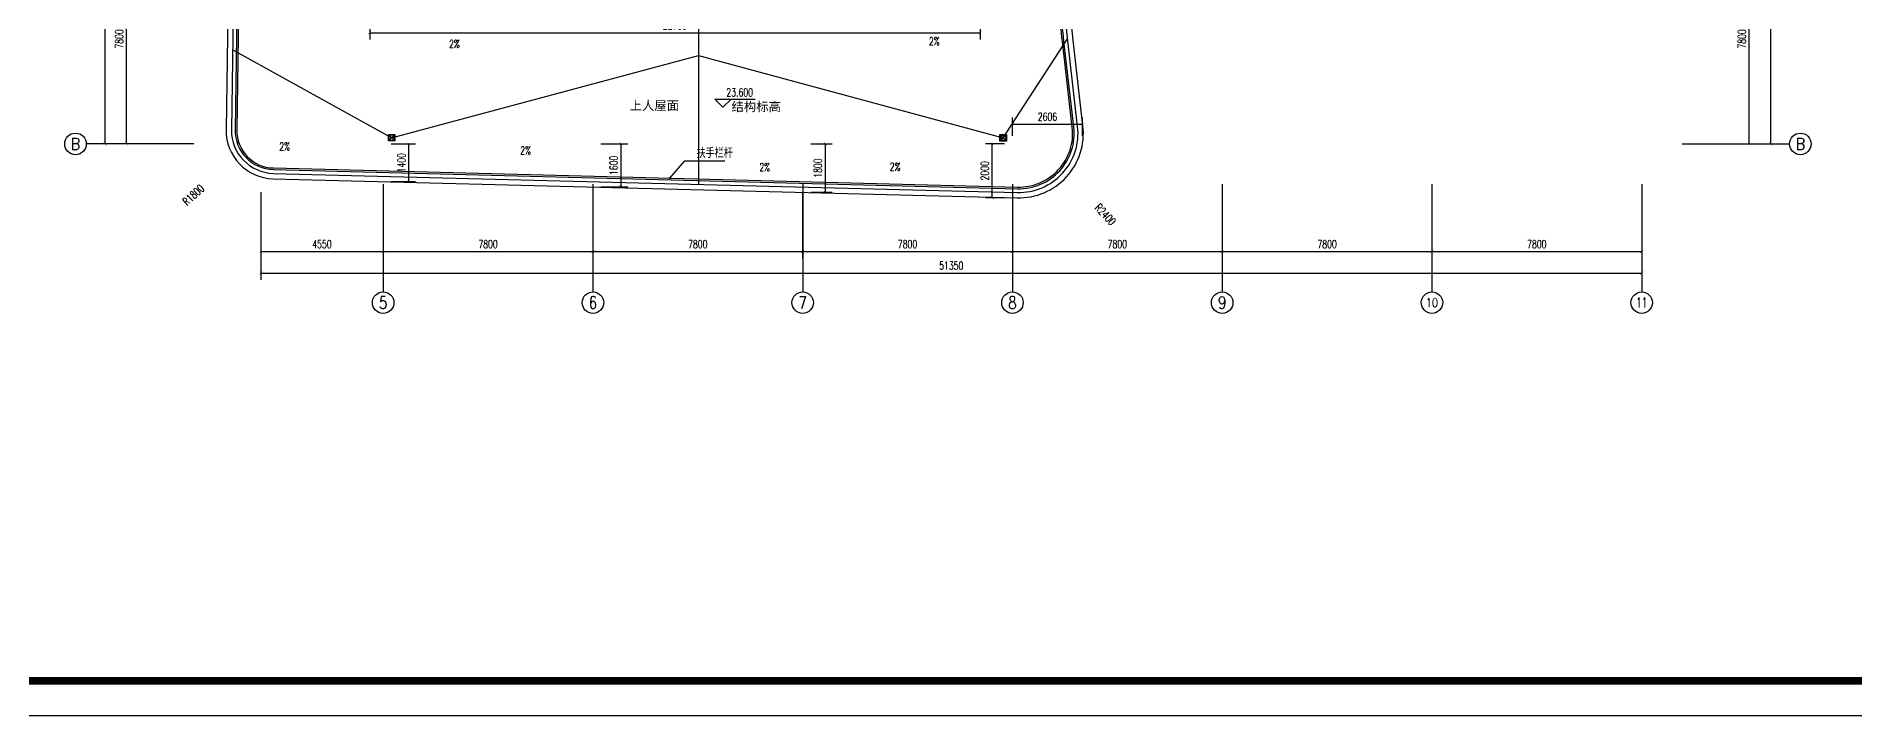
# Model space of a CAD drawing. Header units: millimetres. Extents: x 2680932 to 6187768, y 127588 to 383208.
# Drawn here: x 2718842 to 2786455, y 127588 to 152841 of the extents above; entities that cross this region are included whole.
import ezdxf
from ezdxf.enums import TextEntityAlignment as Align

# ---------------------------------------------------------------- set-up
doc = ezdxf.new("R2010")
doc.units = ezdxf.units.MM
doc.header["$LTSCALE"] = 20
for name, color, linetype in [('AXIS', 3, 'Continuous'), ('AXIS_TEXT', 7, 'Continuous'), ('DIM_ELEV', 3, 'Continuous'), ('DIM_LEAD', 3, 'Continuous'), ('DIM_SYMB', 3, 'Continuous'), ('LAYER1', 6, 'Continuous'), ('PUB_DIM', 3, 'Continuous'), ('PUB_TEXT', 41, 'Continuous'), ('屋面排水', 210, 'Continuous'), ('标注', 6, 'Continuous'), ('装饰一', 201, 'Continuous'), ('阳台栏杆', 149, 'Continuous')]:
    doc.layers.add(name, color=color, linetype=linetype)
doc.styles.add('_TCH_AXIS', font='COMPLEX', dxfattribs={"bigfont": 'GBCBIG'})
doc.styles.add('_TCH_DIM', font='SIMPLEX', dxfattribs={"bigfont": 'GBCBIG'})
doc.styles.add('_TCH_DIM_T3', font='SIMPLEX', dxfattribs={"width": 0.705882, "bigfont": 'GBCBIG'})
doc.styles.add('COMPLEX', font='complex')
doc.styles.get("Standard").update_dxf_attribs({"font": '', "width": 0.8})
doc.styles.get('Standard').set_extended_font_data('YouYuan')
doc.dimstyles.new('_TCH_ARCH&&100', dxfattribs={"dimtxt": 297.5, "dimasz": 100, "dimexe": 250, "dimexo": 300, "dimgap": 126.25, "dimtad": 1, "dimdec": 0, "dimzin": 0, "dimdsep": 46, "dimtxsty": '_TCH_DIM_T3', "dimblk": 'ARCHTICK', "dimcen": 0.09, "dimclrt": 7, "dimazin": 2, "dimtfac": 1, "dimtdec": 0, "dimtix": 1, "dimtmove": 2, "dimatfit": 3, "dimfxl": 1, "dimtolj": 1, "dimtzin": 0, "dimarcsym": 0})

# ---------------------------------------------------------------- blocks, each defined once
blk = doc.blocks.new('234554321')
at = {"layer": 'LAYER1', "color": 5}
blk.add_lwpolyline([(2236643, 12584), (2274744, 12584), (2274744, 38851), (2236643, 38851)], close=True, dxfattribs=at)
at = {"layer": 'LAYER1', "color": 8, "const_width": 66.6}
blk.add_lwpolyline([(2274440, 12889), (2274440, 38547), (2237781, 38547), (2237781, 12889)], close=True, dxfattribs=at)
blk = doc.blocks.new('sfdhfgj')
at = {"layer": '屋面排水'}
for p, q in [((-60, 60), (60, -60)), ((-60, -60), (60, 60))]:
    blk.add_line(p, q, dxfattribs=at)
blk.add_lwpolyline([(-60, 60), (60, 60), (60, -60), (-60, -60)], close=True, dxfattribs=at)
blk.add_circle((0, 0), 50, dxfattribs=at)
blk = doc.blocks.new('_ArchTick')
at = {"color": 0, "linetype": 'ByBlock', "lineweight": -3, "const_width": 0.15}
blk.add_lwpolyline([(-0.5, -0.5), (0.5, 0.5)], dxfattribs=at)
blk = doc.blocks.new('*D168')
at = {"layer": 'Defpoints', "color": 0, "lineweight": -3, "transparency": 16777216}
for p in [(2731237, 154591), (2753937, 154591), (2753937, 152971)]:
    blk.add_point(p, dxfattribs=at)
at = {"layer": 'PUB_DIM', "color": 0, "lineweight": -2, "transparency": 16777216}
for p, q in [((2731237, 154291), (2731237, 152721)), ((2753937, 154291), (2753937, 152721)), ((2731237, 152971), (2753937, 152971))]:
    blk.add_line(p, q, dxfattribs=at)
at = {"layer": 'PUB_DIM', "color": 0, "lineweight": -2, "transparency": 16777216, "xscale": 100, "yscale": 100, "zscale": 100, "rotation": 180}
blk.add_blockref('_ArchTick', (2731237, 152971), dxfattribs=at)
at = {"layer": 'PUB_DIM', "color": 0, "lineweight": -2, "transparency": 16777216, "xscale": 100, "yscale": 100, "zscale": 100}
blk.add_blockref('_ArchTick', (2753937, 152971), dxfattribs=at)
at = {"layer": 'PUB_DIM', "color": 7, "transparency": 16777216, "insert": (2742587, 153246), "char_height": 297.5, "attachment_point": 5, "style": '_TCH_DIM_T3'}
blk.add_mtext('\\A1;22700', dxfattribs=at)
blk = doc.blocks.new('*D191')
at = {"layer": 'Defpoints', "color": 0, "lineweight": -3, "transparency": 16777216}
for p in [(2747337, 148843), (2748180, 148843), (2747337, 147043)]:
    blk.add_point(p, dxfattribs=at)
at = {"layer": 'PUB_DIM', "color": 0, "lineweight": -2, "transparency": 16777216}
for p, q in [((2747637, 148843), (2748430, 148843)), ((2748180, 147043), (2748180, 148843)), ((2747637, 147043), (2748430, 147043))]:
    blk.add_line(p, q, dxfattribs=at)
at = {"layer": 'PUB_DIM', "color": 0, "lineweight": -2, "transparency": 16777216, "xscale": 100, "yscale": 100, "zscale": 100}
for p, rotation in [((2748180, 148843), 90), ((2748180, 147043), 270)]:
    blk.add_blockref('_ArchTick', p, dxfattribs=dict(at, rotation=rotation))
at = {"layer": 'PUB_DIM', "color": 7, "transparency": 16777216, "insert": (2747905, 147943), "char_height": 297.5, "attachment_point": 5, "rotation": 90, "style": '_TCH_DIM_T3'}
blk.add_mtext('\\A1;1800', dxfattribs=at)
blk = doc.blocks.new('*D192')
at = {"layer": 'Defpoints', "color": 0, "lineweight": -3, "transparency": 16777216}
for p in [(2739537, 148843), (2740584, 148843), (2739537, 147243)]:
    blk.add_point(p, dxfattribs=at)
at = {"layer": 'PUB_DIM', "color": 0, "lineweight": -2, "transparency": 16777216}
for p, q in [((2739837, 148843), (2740834, 148843)), ((2740584, 147243), (2740584, 148843)), ((2739837, 147243), (2740834, 147243))]:
    blk.add_line(p, q, dxfattribs=at)
at = {"layer": 'PUB_DIM', "color": 0, "lineweight": -2, "transparency": 16777216, "xscale": 100, "yscale": 100, "zscale": 100}
for p, rotation in [((2740584, 148843), 90), ((2740584, 147243), 270)]:
    blk.add_blockref('_ArchTick', p, dxfattribs=dict(at, rotation=rotation))
at = {"layer": 'PUB_DIM', "color": 7, "transparency": 16777216, "insert": (2740309, 148043), "char_height": 297.5, "attachment_point": 5, "rotation": 90, "style": '_TCH_DIM_T3'}
blk.add_mtext('\\A1;1600', dxfattribs=at)
blk = doc.blocks.new('*D209')
at = {"layer": 'Defpoints', "color": 0, "lineweight": -3, "transparency": 16777216}
for p in [(2757743, 149579), (2755137, 148843), (2757743, 148843)]:
    blk.add_point(p, dxfattribs=at)
at = {"layer": 'PUB_DIM', "color": 0, "lineweight": -2, "transparency": 16777216}
for p, q in [((2755137, 149143), (2755137, 149829)), ((2755137, 149579), (2757743, 149579)), ((2757743, 149143), (2757743, 149829))]:
    blk.add_line(p, q, dxfattribs=at)
at = {"layer": 'PUB_DIM', "color": 0, "lineweight": -2, "transparency": 16777216, "xscale": 100, "yscale": 100, "zscale": 100, "rotation": 180}
blk.add_blockref('_ArchTick', (2755137, 149579), dxfattribs=at)
at = {"layer": 'PUB_DIM', "color": 0, "lineweight": -2, "transparency": 16777216, "xscale": 100, "yscale": 100, "zscale": 100}
blk.add_blockref('_ArchTick', (2757743, 149579), dxfattribs=at)
at = {"layer": 'PUB_DIM', "color": 7, "transparency": 16777216, "insert": (2756440, 149854), "char_height": 297.5, "attachment_point": 5, "style": '_TCH_DIM_T3'}
blk.add_mtext('\\A1;2606', dxfattribs=at)
blk = doc.blocks.new('*D211')
at = {"layer": 'Defpoints', "color": 0, "lineweight": -3, "transparency": 16777216}
for p in [(2731737, 148843), (2732695, 148843), (2731737, 147443)]:
    blk.add_point(p, dxfattribs=at)
at = {"layer": 'PUB_DIM', "color": 0, "lineweight": -2, "transparency": 16777216}
for p, q in [((2732037, 148843), (2732945, 148843)), ((2732695, 147443), (2732695, 148843)), ((2732037, 147443), (2732945, 147443))]:
    blk.add_line(p, q, dxfattribs=at)
at = {"layer": 'PUB_DIM', "color": 0, "lineweight": -2, "transparency": 16777216, "xscale": 100, "yscale": 100, "zscale": 100}
for p, rotation in [((2732695, 148843), 90), ((2732695, 147443), 270)]:
    blk.add_blockref('_ArchTick', p, dxfattribs=dict(at, rotation=rotation))
at = {"layer": 'PUB_DIM', "color": 7, "transparency": 16777216, "insert": (2732420, 148143), "char_height": 297.5, "attachment_point": 5, "rotation": 90, "style": '_TCH_DIM_T3'}
blk.add_mtext('\\A1;1400', dxfattribs=at)
blk = doc.blocks.new('*D212')
at = {"layer": 'Defpoints', "color": 0, "lineweight": -3, "transparency": 16777216}
for p in [(2754385, 148843), (2755137, 148843), (2755137, 146843)]:
    blk.add_point(p, dxfattribs=at)
at = {"layer": 'PUB_DIM', "color": 0, "lineweight": -2, "transparency": 16777216}
for p, q in [((2754837, 148843), (2754135, 148843)), ((2754385, 146843), (2754385, 148843)), ((2754837, 146843), (2754135, 146843))]:
    blk.add_line(p, q, dxfattribs=at)
at = {"layer": 'PUB_DIM', "color": 0, "lineweight": -2, "transparency": 16777216, "xscale": 100, "yscale": 100, "zscale": 100}
for p, rotation in [((2754385, 148843), 90), ((2754385, 146843), 270)]:
    blk.add_blockref('_ArchTick', p, dxfattribs=dict(at, rotation=rotation))
at = {"layer": 'PUB_DIM', "color": 7, "transparency": 16777216, "insert": (2754110, 147843), "char_height": 297.5, "attachment_point": 5, "rotation": 90, "style": '_TCH_DIM_T3'}
blk.add_mtext('\\A1;2000', dxfattribs=at)
blk = doc.blocks.new('*D229')
at = {"layer": 'AXIS', "color": 0, "lineweight": -2, "transparency": 16777216}
for p, q in [((2724397, 156643), (2721947, 156643)), ((2722197, 148843), (2722197, 156643)), ((2724397, 148843), (2721947, 148843))]:
    blk.add_line(p, q, dxfattribs=at)
at = {"layer": 'Defpoints', "color": 0, "lineweight": -3, "transparency": 16777216}
for p in [(2722197, 156643), (2724697, 156643), (2724697, 148843)]:
    blk.add_point(p, dxfattribs=at)
at = {"layer": 'AXIS', "color": 0, "lineweight": -2, "transparency": 16777216, "xscale": 100, "yscale": 100, "zscale": 100}
for p, rotation in [((2722197, 156643), 90), ((2722197, 148843), 270)]:
    blk.add_blockref('_ArchTick', p, dxfattribs=dict(at, rotation=rotation))
at = {"layer": 'AXIS', "color": 7, "transparency": 16777216, "insert": (2721922, 152743), "char_height": 297.5, "attachment_point": 5, "rotation": 90, "style": '_TCH_DIM_T3'}
blk.add_mtext('\\A1;7800', dxfattribs=at)
blk = doc.blocks.new('*D237')
at = {"layer": 'AXIS', "color": 0, "lineweight": -2, "transparency": 16777216}
for p, q in [((2724397, 211243), (2721147, 211243)), ((2721397, 148843), (2721397, 211243)), ((2724397, 148843), (2721147, 148843))]:
    blk.add_line(p, q, dxfattribs=at)
at = {"layer": 'Defpoints', "color": 0, "lineweight": -3, "transparency": 16777216}
for p in [(2721397, 211243), (2724697, 211243), (2724697, 148843)]:
    blk.add_point(p, dxfattribs=at)
at = {"layer": 'AXIS', "color": 0, "lineweight": -2, "transparency": 16777216, "xscale": 100, "yscale": 100, "zscale": 100}
for p, rotation in [((2721397, 211243), 90), ((2721397, 148843), 270)]:
    blk.add_blockref('_ArchTick', p, dxfattribs=dict(at, rotation=rotation))
at = {"layer": 'AXIS', "color": 7, "transparency": 16777216, "insert": (2721122, 180043), "char_height": 297.5, "attachment_point": 5, "rotation": 90, "style": '_TCH_DIM_T3'}
blk.add_mtext('\\A1;62400', dxfattribs=at)
blk = doc.blocks.new('_AXISO')
blk.add_circle((0, 0), 0.5)
at = {"layer": 'AXIS_TEXT', "style": 'COMPLEX', "width": 1.041667}
blk.add_attdef('A', text='', height=0.56, dxfattribs=at).set_placement((-0.25, -0.28), (0.25, -0.28), align=Align.FIT)
blk = doc.blocks.new('*D238')
at = {"layer": 'AXIS', "color": 0, "lineweight": -2, "transparency": 16777216}
for p, q in [((2780337, 156643), (2782787, 156643)), ((2782537, 148843), (2782537, 156643)), ((2780337, 148843), (2782787, 148843))]:
    blk.add_line(p, q, dxfattribs=at)
at = {"layer": 'Defpoints', "color": 0, "lineweight": -3, "transparency": 16777216}
for p in [(2780037, 156643), (2782537, 156643), (2780037, 148843)]:
    blk.add_point(p, dxfattribs=at)
at = {"layer": 'AXIS', "color": 0, "lineweight": -2, "transparency": 16777216, "xscale": 100, "yscale": 100, "zscale": 100}
for p, rotation in [((2782537, 156643), 90), ((2782537, 148843), 270)]:
    blk.add_blockref('_ArchTick', p, dxfattribs=dict(at, rotation=rotation))
at = {"layer": 'AXIS', "color": 7, "transparency": 16777216, "insert": (2782262, 152743), "char_height": 297.5, "attachment_point": 5, "rotation": 90, "style": '_TCH_DIM_T3'}
blk.add_mtext('\\A1;7800', dxfattribs=at)
blk = doc.blocks.new('*D246')
at = {"layer": 'AXIS', "color": 0, "lineweight": -2, "transparency": 16777216}
for p, q in [((2780337, 211243), (2783587, 211243)), ((2783337, 148843), (2783337, 211243)), ((2780337, 148843), (2783587, 148843))]:
    blk.add_line(p, q, dxfattribs=at)
at = {"layer": 'Defpoints', "color": 0, "lineweight": -3, "transparency": 16777216}
for p in [(2780037, 211243), (2783337, 211243), (2780037, 148843)]:
    blk.add_point(p, dxfattribs=at)
at = {"layer": 'AXIS', "color": 0, "lineweight": -2, "transparency": 16777216, "xscale": 100, "yscale": 100, "zscale": 100}
for p, rotation in [((2783337, 211243), 90), ((2783337, 148843), 270)]:
    blk.add_blockref('_ArchTick', p, dxfattribs=dict(at, rotation=rotation))
at = {"layer": 'AXIS', "color": 7, "transparency": 16777216, "insert": (2783062, 180043), "char_height": 297.5, "attachment_point": 5, "rotation": 90, "style": '_TCH_DIM_T3'}
blk.add_mtext('\\A1;62400', dxfattribs=at)
blk = doc.blocks.new('*D247')
at = {"layer": 'AXIS', "color": 0, "lineweight": -2, "transparency": 16777216}
for p, q in [((2727187, 147043), (2727187, 144593)), ((2731737, 147043), (2731737, 144593)), ((2727187, 144843), (2731737, 144843))]:
    blk.add_line(p, q, dxfattribs=at)
at = {"layer": 'Defpoints', "color": 0, "lineweight": -3, "transparency": 16777216}
for p in [(2727187, 147343), (2731737, 147343), (2731737, 144843)]:
    blk.add_point(p, dxfattribs=at)
at = {"layer": 'AXIS', "color": 0, "lineweight": -2, "transparency": 16777216, "xscale": 100, "yscale": 100, "zscale": 100, "rotation": 180}
blk.add_blockref('_ArchTick', (2727187, 144843), dxfattribs=at)
at = {"layer": 'AXIS', "color": 0, "lineweight": -2, "transparency": 16777216, "xscale": 100, "yscale": 100, "zscale": 100}
blk.add_blockref('_ArchTick', (2731737, 144843), dxfattribs=at)
at = {"layer": 'AXIS', "color": 7, "transparency": 16777216, "insert": (2729462, 145118), "char_height": 297.5, "attachment_point": 5, "style": '_TCH_DIM_T3'}
blk.add_mtext('\\A1;4550', dxfattribs=at)
blk = doc.blocks.new('*D248')
at = {"layer": 'AXIS', "color": 0, "lineweight": -2, "transparency": 16777216}
for p, q in [((2731737, 147043), (2731737, 144593)), ((2739537, 147043), (2739537, 144593)), ((2731737, 144843), (2739537, 144843))]:
    blk.add_line(p, q, dxfattribs=at)
at = {"layer": 'Defpoints', "color": 0, "lineweight": -3, "transparency": 16777216}
for p in [(2731737, 147343), (2739537, 147343), (2739537, 144843)]:
    blk.add_point(p, dxfattribs=at)
at = {"layer": 'AXIS', "color": 0, "lineweight": -2, "transparency": 16777216, "xscale": 100, "yscale": 100, "zscale": 100, "rotation": 180}
blk.add_blockref('_ArchTick', (2731737, 144843), dxfattribs=at)
at = {"layer": 'AXIS', "color": 0, "lineweight": -2, "transparency": 16777216, "xscale": 100, "yscale": 100, "zscale": 100}
blk.add_blockref('_ArchTick', (2739537, 144843), dxfattribs=at)
at = {"layer": 'AXIS', "color": 7, "transparency": 16777216, "insert": (2735637, 145118), "char_height": 297.5, "attachment_point": 5, "style": '_TCH_DIM_T3'}
blk.add_mtext('\\A1;7800', dxfattribs=at)
blk = doc.blocks.new('*D249')
at = {"layer": 'AXIS', "color": 0, "lineweight": -2, "transparency": 16777216}
for p, q in [((2739537, 147043), (2739537, 144593)), ((2747337, 147043), (2747337, 144593)), ((2739537, 144843), (2747337, 144843))]:
    blk.add_line(p, q, dxfattribs=at)
at = {"layer": 'Defpoints', "color": 0, "lineweight": -3, "transparency": 16777216}
for p in [(2739537, 147343), (2747337, 147343), (2747337, 144843)]:
    blk.add_point(p, dxfattribs=at)
at = {"layer": 'AXIS', "color": 0, "lineweight": -2, "transparency": 16777216, "xscale": 100, "yscale": 100, "zscale": 100, "rotation": 180}
blk.add_blockref('_ArchTick', (2739537, 144843), dxfattribs=at)
at = {"layer": 'AXIS', "color": 0, "lineweight": -2, "transparency": 16777216, "xscale": 100, "yscale": 100, "zscale": 100}
blk.add_blockref('_ArchTick', (2747337, 144843), dxfattribs=at)
at = {"layer": 'AXIS', "color": 7, "transparency": 16777216, "insert": (2743437, 145118), "char_height": 297.5, "attachment_point": 5, "style": '_TCH_DIM_T3'}
blk.add_mtext('\\A1;7800', dxfattribs=at)
blk = doc.blocks.new('*D250')
at = {"layer": 'AXIS', "color": 0, "lineweight": -2, "transparency": 16777216}
for p, q in [((2747337, 147043), (2747337, 144593)), ((2755137, 147043), (2755137, 144593)), ((2747337, 144843), (2755137, 144843))]:
    blk.add_line(p, q, dxfattribs=at)
at = {"layer": 'Defpoints', "color": 0, "lineweight": -3, "transparency": 16777216}
for p in [(2747337, 147343), (2755137, 147343), (2755137, 144843)]:
    blk.add_point(p, dxfattribs=at)
at = {"layer": 'AXIS', "color": 0, "lineweight": -2, "transparency": 16777216, "xscale": 100, "yscale": 100, "zscale": 100, "rotation": 180}
blk.add_blockref('_ArchTick', (2747337, 144843), dxfattribs=at)
at = {"layer": 'AXIS', "color": 0, "lineweight": -2, "transparency": 16777216, "xscale": 100, "yscale": 100, "zscale": 100}
blk.add_blockref('_ArchTick', (2755137, 144843), dxfattribs=at)
at = {"layer": 'AXIS', "color": 7, "transparency": 16777216, "insert": (2751237, 145118), "char_height": 297.5, "attachment_point": 5, "style": '_TCH_DIM_T3'}
blk.add_mtext('\\A1;7800', dxfattribs=at)
blk = doc.blocks.new('*D251')
at = {"layer": 'AXIS', "color": 0, "lineweight": -2, "transparency": 16777216}
for p, q in [((2755137, 147043), (2755137, 144593)), ((2762937, 147043), (2762937, 144593)), ((2755137, 144843), (2762937, 144843))]:
    blk.add_line(p, q, dxfattribs=at)
at = {"layer": 'Defpoints', "color": 0, "lineweight": -3, "transparency": 16777216}
for p in [(2755137, 147343), (2762937, 147343), (2762937, 144843)]:
    blk.add_point(p, dxfattribs=at)
at = {"layer": 'AXIS', "color": 0, "lineweight": -2, "transparency": 16777216, "xscale": 100, "yscale": 100, "zscale": 100, "rotation": 180}
blk.add_blockref('_ArchTick', (2755137, 144843), dxfattribs=at)
at = {"layer": 'AXIS', "color": 0, "lineweight": -2, "transparency": 16777216, "xscale": 100, "yscale": 100, "zscale": 100}
blk.add_blockref('_ArchTick', (2762937, 144843), dxfattribs=at)
at = {"layer": 'AXIS', "color": 7, "transparency": 16777216, "insert": (2759037, 145118), "char_height": 297.5, "attachment_point": 5, "style": '_TCH_DIM_T3'}
blk.add_mtext('\\A1;7800', dxfattribs=at)
blk = doc.blocks.new('*D252')
at = {"layer": 'AXIS', "color": 0, "lineweight": -2, "transparency": 16777216}
for p, q in [((2762937, 147043), (2762937, 144593)), ((2770737, 147043), (2770737, 144593)), ((2762937, 144843), (2770737, 144843))]:
    blk.add_line(p, q, dxfattribs=at)
at = {"layer": 'Defpoints', "color": 0, "lineweight": -3, "transparency": 16777216}
for p in [(2762937, 147343), (2770737, 147343), (2770737, 144843)]:
    blk.add_point(p, dxfattribs=at)
at = {"layer": 'AXIS', "color": 0, "lineweight": -2, "transparency": 16777216, "xscale": 100, "yscale": 100, "zscale": 100, "rotation": 180}
blk.add_blockref('_ArchTick', (2762937, 144843), dxfattribs=at)
at = {"layer": 'AXIS', "color": 0, "lineweight": -2, "transparency": 16777216, "xscale": 100, "yscale": 100, "zscale": 100}
blk.add_blockref('_ArchTick', (2770737, 144843), dxfattribs=at)
at = {"layer": 'AXIS', "color": 7, "transparency": 16777216, "insert": (2766837, 145118), "char_height": 297.5, "attachment_point": 5, "style": '_TCH_DIM_T3'}
blk.add_mtext('\\A1;7800', dxfattribs=at)
blk = doc.blocks.new('*D253')
at = {"layer": 'AXIS', "color": 0, "lineweight": -2, "transparency": 16777216}
for p, q in [((2770737, 147043), (2770737, 144593)), ((2778537, 147043), (2778537, 144593)), ((2770737, 144843), (2778537, 144843))]:
    blk.add_line(p, q, dxfattribs=at)
at = {"layer": 'Defpoints', "color": 0, "lineweight": -3, "transparency": 16777216}
for p in [(2770737, 147343), (2778537, 147343), (2778537, 144843)]:
    blk.add_point(p, dxfattribs=at)
at = {"layer": 'AXIS', "color": 0, "lineweight": -2, "transparency": 16777216, "xscale": 100, "yscale": 100, "zscale": 100, "rotation": 180}
blk.add_blockref('_ArchTick', (2770737, 144843), dxfattribs=at)
at = {"layer": 'AXIS', "color": 0, "lineweight": -2, "transparency": 16777216, "xscale": 100, "yscale": 100, "zscale": 100}
blk.add_blockref('_ArchTick', (2778537, 144843), dxfattribs=at)
at = {"layer": 'AXIS', "color": 7, "transparency": 16777216, "insert": (2774637, 145118), "char_height": 297.5, "attachment_point": 5, "style": '_TCH_DIM_T3'}
blk.add_mtext('\\A1;7800', dxfattribs=at)
blk = doc.blocks.new('*D254')
at = {"layer": 'AXIS', "color": 0, "lineweight": -2, "transparency": 16777216}
for p, q in [((2727187, 147043), (2727187, 143793)), ((2778537, 147043), (2778537, 143793)), ((2727187, 144043), (2778537, 144043))]:
    blk.add_line(p, q, dxfattribs=at)
at = {"layer": 'Defpoints', "color": 0, "lineweight": -3, "transparency": 16777216}
for p in [(2727187, 147343), (2778537, 147343), (2778537, 144043)]:
    blk.add_point(p, dxfattribs=at)
at = {"layer": 'AXIS', "color": 0, "lineweight": -2, "transparency": 16777216, "xscale": 100, "yscale": 100, "zscale": 100, "rotation": 180}
blk.add_blockref('_ArchTick', (2727187, 144043), dxfattribs=at)
at = {"layer": 'AXIS', "color": 0, "lineweight": -2, "transparency": 16777216, "xscale": 100, "yscale": 100, "zscale": 100}
blk.add_blockref('_ArchTick', (2778537, 144043), dxfattribs=at)
at = {"layer": 'AXIS', "color": 7, "transparency": 16777216, "insert": (2752862, 144318), "char_height": 297.5, "attachment_point": 5, "style": '_TCH_DIM_T3'}
blk.add_mtext('\\A1;51350', dxfattribs=at)

msp = doc.modelspace()

# ---------------------------------------------------------------- linework, layer by layer
at = {"layer": 'AXIS'}
for p, q in [((2724697.3, 148843.1), (2720697.3, 148843.1)), ((2780037.3, 148843.1), (2784037.3, 148843.1)), ((2731737.3, 147343.1), (2731737.3, 143343.1)), ((2739537.3, 147343.1), (2739537.3, 143343.1)), ((2747337.3, 147343.1), (2747337.3, 143343.1)), ((2755137.3, 147343.1), (2755137.3, 143343.1)), ((2762937.3, 147343.1), (2762937.3, 143343.1)), ((2770737.3, 147343.1), (2770737.3, 143343.1)), ((2778537.3, 147343.1), (2778537.3, 143343.1))]:
    msp.add_line(p, q, dxfattribs=at)
at = {"layer": 'DIM_ELEV'}
for p, q in [((2744373.7, 150204.4), (2744073.7, 150504.4)), ((2744073.7, 150504.4), (2745569.7, 150504.4)), ((2744373.7, 150204.4), (2744673.7, 150504.4))]:
    msp.add_line(p, q, dxfattribs=at)
at = {"layer": 'DIM_LEAD'}
for p, q in [((2742397.9, 147569.8), (2742960, 148217.1)), ((2742960, 148217.1), (2744444.8, 148217.1))]:
    msp.add_line(p, q, dxfattribs=at)
at = {"layer": 'DIM_LEAD', "const_width": 40}
msp.add_lwpolyline([(2742384.8, 147554.7, 1), (2742411, 147584.9, 1)], format="xyb", close=True, dxfattribs=at)
at = {"layer": 'DIM_SYMB'}
for points in [[(2729720, 154471.8, 0, 0, 0), (2729720, 153140.8, 80, 0, 0), (2729720, 152840.8, 0, 0, 0)], [(2734379, 152307, 0, 0, 0), (2734379, 151569, 80, 0, 0), (2734379, 151269, 0, 0, 0)], [(2752222.3, 152406, 0, 0, 0), (2752222.3, 151382.6, 80, 0, 0), (2752222.3, 151082.6, 0, 0, 0)], [(2728782.6, 151493.8, 0, 0, 0), (2729826, 150815.6, 80, 0, 0), (2730077.5, 150652.1, 0, 0, 0)], [(2756042.9, 151633, 0, 0, 0), (2755799.2, 151164.5, 80, 0, 0), (2755660.8, 150898.3, 0, 0, 0)], [(2748076.5, 151248.3, 0, 0, 0), (2749325.4, 150843.7, 80, 0, 0), (2749610.8, 150751.3, 0, 0, 0)], [(2736057.4, 150504.8, 0, 0, 0), (2735071.1, 150211.6, 80, 0, 0), (2734783.5, 150126.1, 0, 0, 0)], [(2728127.8, 148978.8, 0, 0, 0), (2728618.4, 149614.5, 80, 0, 0), (2728801.6, 149852, 0, 0, 0)], [(2736972.6, 148843.1, 0, 0, 0), (2736594.3, 149552.4, 80, 0, 0), (2736453.2, 149817.1, 0, 0, 0)], [(2745918.2, 148230.8, 0, 0, 0), (2745918.2, 149086.4, 80, 0, 0), (2745918.2, 149386.4, 0, 0, 0)], [(2750765.5, 148249.2, 0, 0, 0), (2750765.5, 149104.8, 80, 0, 0), (2750765.5, 149404.8, 0, 0, 0)]]:
    msp.add_lwpolyline(points, format="xyseb", dxfattribs=at)
at = {"layer": 'PUB_DIM'}
for points in [[(2724457.1, 146367.7, 0, 0, 0), (2726223.1, 147993, 66, 0, 0), (2726370.3, 148128.4, 0, 0, 0)], [(2758800.4, 145594.7, 0, 0, 0), (2757156.6, 147343.3, 66, 0, 0), (2757019.6, 147489.1, 0, 0, 0)]]:
    msp.add_lwpolyline(points, format="xyseb", dxfattribs=at)
at = {"layer": '屋面排水'}
for p, q in [((2743464.1, 155143.1), (2743464.1, 147342.4)), ((2732052.7, 149074.7), (2726137.8, 152342.5)), ((2732052.7, 149074.7), (2743464.1, 152135.9)), ((2743464.1, 152135.9), (2754792.8, 149068.1)), ((2754792.8, 149068.1), (2757184.6, 152754))]:
    msp.add_line(p, q, dxfattribs=at)
for centre in [(2732052.7, 149074.7), (2754792.8, 149068.1)]:
    msp.add_circle(centre, 100, dxfattribs=at)
at = {"layer": '装饰一'}
for points in [[(2780539.2, 179951.7), (2779951.4, 207460, 0.4192246), (2777771.2, 209513.6), (2751696.9, 208510.7, 0.1889402), (2750693.9, 208072.5), (2726821.4, 184200, 0.1951669), (2726382.2, 183161), (2725894.9, 149373.3, 0.4109331), (2727648.6, 147547.9), (2755314.3, 146838.5, 0.4559937), (2757760, 149512.8), (2757392.2, 152700.5, -0.4333475), (2778550.4, 177809.8, 0.4050511)], [(2780339.3, 179947.5), (2779751.5, 207455.7, 0.4192246), (2777778.9, 209313.7), (2751704.6, 208310.9, 0.1889402), (2750835.4, 207931.1), (2726962.8, 184058.6, 0.1951669), (2726582.2, 183158.1), (2726094.9, 149370.4, 0.4109331), (2727653.7, 147747.8), (2755319.4, 147038.5, 0.4559937), (2757561.3, 149489.9), (2757193.5, 152677.3, -0.4333439), (2778539.9, 178009.5, 0.4050511)]]:
    msp.add_lwpolyline(points, format="xyb", close=True, dxfattribs=at)
at = {"layer": '阳台栏杆'}
for points in [[(2773812.4, 177399.4, -0.0524572), (2778532.5, 178149.3, 0.4050511), (2780199.3, 179944.5), (2779611.5, 207452.7, 0.4192246), (2777784.3, 209173.8), (2751710, 208171, 0.1889402), (2750934.3, 207832.1), (2727061.8, 183959.6, 0.1951669), (2726722.2, 183156.1), (2726234.9, 149368.4, 0.4109331), (2727657.3, 147887.8), (2755323, 147178.4, 0.4559937), (2757422.2, 149473.9), (2757054.5, 152661.1, -0.0272415), (2756897.6, 155143.1, -0.0272415)], [(2773812.4, 177461.5, -0.0522808), (2778529.3, 178209.2, 0.4050511), (2780139.3, 179943.2), (2779551.5, 207451.5, 0.4192246), (2777786.6, 209113.9), (2751712.3, 208111, 0.1889402), (2750976.8, 207789.7), (2727104.3, 183917.2, 0.1951669), (2726782.2, 183155.2), (2726294.9, 149367.5, 0.4109331), (2727658.8, 147947.8), (2755324.5, 147238.4, 0.4559937), (2757362.6, 149467), (2756994.9, 152654.1, -0.0272463), (2756837.6, 155143.1, -0.0272463)]]:
    msp.add_lwpolyline(points, format="xyb", dxfattribs=at)

# ---------------------------------------------------------------- block references
at = {"layer": 'AXIS'}
ref = msp.add_blockref('_AXISO', (2720297.3, 148843.1), dxfattribs=dict(at, xscale=800, yscale=800, zscale=800))
ref.add_attrib('A', 'B', dxfattribs={"layer": 'AXIS_TEXT', "height": 435.3, "style": '_TCH_AXIS'}).set_placement((2720121.1, 148625.4), (2720473.4, 148625.4), align=Align.FIT)
ref = msp.add_blockref('_AXISO', (2784437.3, 148843.1), dxfattribs=dict(at, xscale=800, yscale=800, zscale=800))
ref.add_attrib('A', 'B', dxfattribs={"layer": 'AXIS_TEXT', "height": 435.3, "style": '_TCH_AXIS'}).set_placement((2784261.1, 148625.4), (2784613.4, 148625.4), align=Align.FIT)
ref = msp.add_blockref('_AXISO', (2731737.3, 142943.1), dxfattribs=dict(at, xscale=800, yscale=800, zscale=800))
ref.add_attrib('A', '5', dxfattribs={"layer": 'AXIS_TEXT', "height": 465.9, "style": '_TCH_AXIS'}).set_placement((2731582, 142710.1), (2731892.6, 142710.1), align=Align.FIT)
ref = msp.add_blockref('_AXISO', (2739537.3, 142943.1), dxfattribs=dict(at, xscale=800, yscale=800, zscale=800))
ref.add_attrib('A', '6', dxfattribs={"layer": 'AXIS_TEXT', "height": 465.9, "style": '_TCH_AXIS'}).set_placement((2739382, 142710.1), (2739692.6, 142710.1), align=Align.FIT)
ref = msp.add_blockref('_AXISO', (2747337.3, 142943.1), dxfattribs=dict(at, xscale=800, yscale=800, zscale=800))
ref.add_attrib('A', '7', dxfattribs={"layer": 'AXIS_TEXT', "height": 465.9, "style": '_TCH_AXIS'}).set_placement((2747182, 142710.1), (2747492.6, 142710.1), align=Align.FIT)
ref = msp.add_blockref('_AXISO', (2755137.3, 142943.1), dxfattribs=dict(at, xscale=800, yscale=800, zscale=800))
ref.add_attrib('A', '8', dxfattribs={"layer": 'AXIS_TEXT', "height": 465.9, "style": '_TCH_AXIS'}).set_placement((2754982, 142710.1), (2755292.6, 142710.1), align=Align.FIT)
ref = msp.add_blockref('_AXISO', (2762937.3, 142943.1), dxfattribs=dict(at, xscale=800, yscale=800, zscale=800))
ref.add_attrib('A', '9', dxfattribs={"layer": 'AXIS_TEXT', "height": 465.9, "style": '_TCH_AXIS'}).set_placement((2762782, 142710.1), (2763092.6, 142710.1), align=Align.FIT)
ref = msp.add_blockref('_AXISO', (2770737.3, 142943.1), dxfattribs=dict(at, xscale=800, yscale=800, zscale=800))
ref.add_attrib('A', '10', dxfattribs={"layer": 'AXIS_TEXT', "height": 328.45, "style": '_TCH_AXIS'}).set_placement((2770510.5, 142778.8), (2770964.1, 142778.8), align=Align.FIT)
ref = msp.add_blockref('_AXISO', (2778537.3, 142943.1), dxfattribs=dict(at, xscale=800, yscale=800, zscale=800))
ref.add_attrib('A', '11', dxfattribs={"layer": 'AXIS_TEXT', "height": 368.76, "style": '_TCH_AXIS'}).set_placement((2778326.6, 142758.7), (2778748, 142758.7), align=Align.FIT)
at = {"layer": '屋面排水', "xscale": 2, "yscale": 2, "zscale": 2}
for p in [(2732052.7, 149074.7), (2754792.8, 149068.1)]:
    msp.add_blockref('sfdhfgj', p, dxfattribs=at)
at = {"layer": '标注', "color": 7, "lineweight": -3, "xscale": 4.244890084024519, "yscale": 4.244890084140934, "zscale": 4.244890084107567}
msp.add_blockref('234554321', (-6813372.8, 74170.2), dxfattribs=at)

# ---------------------------------------------------------------- texts
at = {"layer": 'PUB_DIM', "color": 7, "style": '_TCH_DIM', "width": 0.705882}
for s, rotation, p in [('R1800', 42.623427, (2724445.2, 146528.3)), ('R2400', 313.229562, (2758173.2, 146446.2))]:
    msp.add_text(s, height=297.5, rotation=rotation, dxfattribs=at).set_placement(p)
at = {"layer": 'PUB_TEXT', "style": '_TCH_DIM', "width": 0.705882}
for s, p in [('2%', (2752032.3, 152511)), ('2%', (2734189, 152412)), ('23.600', (2744499.7, 150609.4)), ('2%', (2727873.7, 148598.2)), ('2%', (2736832, 148452.9)), ('2%', (2745728.2, 147828.3)), ('2%', (2750575.5, 147846.7))]:
    msp.add_text(s, height=297.5, dxfattribs=at).set_placement(p)
at = {"layer": 'PUB_TEXT'}
for s, p in [('上人屋面', (2740900.3, 150103)), ('结构标高', (2744689.4, 150059.5))]:
    msp.add_text(s, height=337.59, dxfattribs=at).set_placement(p)
at = {"layer": 'PUB_TEXT', "style": '_TCH_DIM'}
msp.add_text('扶手栏杆', height=337.59, dxfattribs=at).set_placement((2743390.4, 148322.1))

# ---------------------------------------------------------------- dimensions: what is measured, and where the dimension line sits
at = {"layer": 'AXIS'}
for p1, p2, distance, picture, middle in [((2724697.3, 148843.1), (2724697.3, 211243.1), 3300, '*D237', (2721122.3, 180043.1)), ((2780037.3, 148843.1), (2780037.3, 211243.1), -3300, '*D246', (2783062.3, 180043.1)), ((2724697.3, 148843.1), (2724697.3, 156643.1), 2500, '*D229', (2721922.3, 152743.1)), ((2780037.3, 148843.1), (2780037.3, 156643.1), -2500, '*D238', (2782262.3, 152743.1)), ((2727187.3, 147343.1), (2731737.3, 147343.1), -2500, '*D247', (2729462.3, 145118.1)), ((2727187.3, 147343.1), (2778537.3, 147343.1), -3300, '*D254', (2752862.3, 144318.1)), ((2731737.3, 147343.1), (2739537.3, 147343.1), -2500, '*D248', (2735637.3, 145118.1)), ((2739537.3, 147343.1), (2747337.3, 147343.1), -2500, '*D249', (2743437.3, 145118.1)), ((2747337.3, 147343.1), (2755137.3, 147343.1), -2500, '*D250', (2751237.3, 145118.1)), ((2755137.3, 147343.1), (2762937.3, 147343.1), -2500, '*D251', (2759037.3, 145118.1)), ((2762937.3, 147343.1), (2770737.3, 147343.1), -2500, '*D252', (2766837.3, 145118.1)), ((2770737.3, 147343.1), (2778537.3, 147343.1), -2500, '*D253', (2774637.3, 145118.1))]:
    dim = msp.add_aligned_dim(p1=p1, p2=p2, distance=distance, dimstyle='_TCH_ARCH&&100', dxfattribs=at)
    dim.commit()
    dim.dimension.update_dxf_attribs({"geometry": picture, "text_midpoint": middle})
at = {"layer": 'PUB_DIM'}
for p1, p2, distance, picture, middle in [((2731237.3, 154590.8), (2753937.2, 154590.8), -1620.3, '*D168', (2742587.3, 153245.5)), ((2755137.3, 148843.1), (2757743.1, 148843.1), 735.6, '*D209', (2756440.2, 149853.7)), ((2731737.3, 147443.1), (2731737.3, 148843.1), -957.3, '*D211', (2732419.6, 148143.1)), ((2739537.3, 147243.1), (2739537.3, 148843.1), -1046.3, '*D192', (2740308.6, 148043.1)), ((2747337.3, 147043.1), (2747337.3, 148843.1), -842.8, '*D191', (2747905, 147943.1)), ((2755137.3, 146843.1), (2755137.3, 148843.1), 752.6, '*D212', (2754109.6, 147843.1))]:
    dim = msp.add_aligned_dim(p1=p1, p2=p2, distance=distance, dimstyle='_TCH_ARCH&&100', dxfattribs=at)
    dim.commit()
    dim.dimension.update_dxf_attribs({"geometry": picture, "text_midpoint": middle})

doc.saveas('drawing.dxf')
